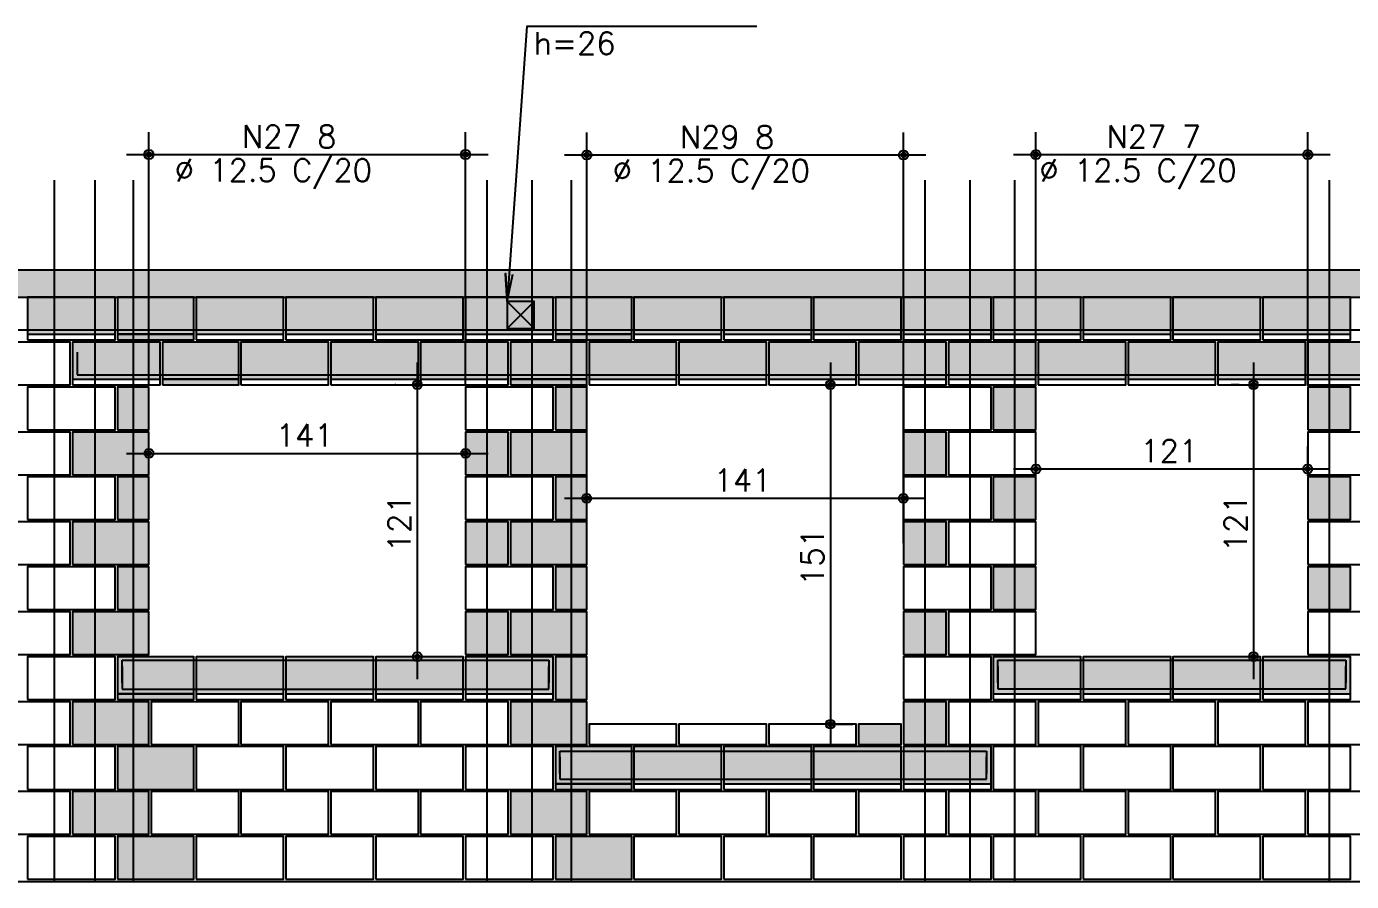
# Model space of a CAD drawing. Extents: x -1 to 122, y -1 to 61.
# Drawn here: x 25.19 to 36.99, y 48.35 to 55.95 of the extents above; entities that cross this region are included whole.
import ezdxf

# ---------------------------------------------------------------- set-up
doc = ezdxf.new("R2010")
doc.units = 0
doc.header["$MEASUREMENT"] = 0
for name, color, linetype in [('PENA_01', 1, 'CONTINUOUS'), ('PENA_02', 2, 'CONTINUOUS'), ('PENA_03', 3, 'CONTINUOUS'), ('PENA_05', 5, 'CONTINUOUS'), ('PENA_09', 254, 'CONTINUOUS'), ('PENA_11', 252, 'CONTINUOUS'), ('PENA_21', 100, 'CONTINUOUS'), ('PENA_23', 50, 'CONTINUOUS'), ('PENA_28', 135, 'CONTINUOUS')]:
    doc.layers.add(name, color=color, linetype=linetype)
doc.styles.get("Standard").update_dxf_attribs({"font": 'ROMANS.SHX'})

msp = doc.modelspace()

# ---------------------------------------------------------------- linework, layer by layer
at = {"layer": 'PENA_01', "linetype": 'Continuous'}
for p, q in [((26.281365, 52.755252), (26.281365, 55.014798)), ((29.101365, 52.755252), (29.101365, 55.014798)), ((30.181365, 51.355252), (30.181365, 55.010489)), ((33.001365, 51.355252), (33.001365, 55.010489)), ((34.181365, 52.755252), (34.181365, 55.01354)), ((36.601365, 52.755252), (36.601365, 55.01354)), ((26.081365, 54.814798), (29.301365, 54.814798)), ((29.981365, 54.810489), (33.201365, 54.810489)), ((33.981365, 54.81354), (36.801365, 54.81354)), ((29.471408, 53.505252), (29.711408, 53.265252)), ((29.711408, 53.505252), (29.471408, 53.265252)), ((25.201365, 53.215252), (25.981365, 53.215252)), ((26.001365, 53.215252), (26.681365, 53.215252)), ((26.701365, 53.215252), (27.481365, 53.215252)), ((26.701365, 53.215252), (27.481365, 53.215252)), ((27.501365, 53.215252), (28.281365, 53.215252)), ((28.301365, 53.215252), (29.081365, 53.215252)), ((29.101365, 53.215252), (29.881365, 53.215252)), ((29.901365, 53.215252), (30.581365, 53.215252)), ((30.601365, 53.215252), (31.381365, 53.215252)), ((31.401365, 53.215252), (32.181365, 53.215252)), ((32.201365, 53.215252), (32.981365, 53.215252)), ((33.001365, 53.215252), (33.781365, 53.215252)), ((33.801365, 53.215252), (34.581365, 53.215252)), ((34.601365, 53.215252), (35.381365, 53.215252)), ((35.401365, 53.215252), (36.181365, 53.215252)), ((36.201365, 53.215252), (36.981365, 53.215252)), ((28.671915, 52.965252), (28.671915, 50.145252)), ((32.350876, 52.965252), (32.350876, 49.545252)), ((36.118608, 52.965252), (36.118608, 50.145252)), ((25.601365, 52.815252), (26.381365, 52.815252)), ((26.401365, 52.815252), (27.081365, 52.815252)), ((27.101365, 52.815252), (27.881365, 52.815252)), ((27.901365, 52.815252), (28.681365, 52.815252)), ((28.481365, 52.765252), (28.471915, 52.765252)), ((28.701365, 52.815252), (29.481365, 52.815252)), ((29.501365, 52.815252), (30.181365, 52.815252)), ((30.201365, 52.815252), (30.981365, 52.815252)), ((31.001365, 52.815252), (31.781365, 52.815252)), ((31.801365, 52.815252), (32.581365, 52.815252)), ((32.391365, 52.765252), (32.550876, 52.765252)), ((32.601365, 52.815252), (33.381365, 52.815252)), ((33.401365, 52.815252), (34.181365, 52.815252)), ((34.201365, 52.815252), (34.981365, 52.815252)), ((35.001365, 52.815252), (35.781365, 52.815252)), ((35.801365, 52.815252), (36.581365, 52.815252)), ((35.991365, 52.765252), (35.918608, 52.765252)), ((36.601365, 52.815252), (37.381365, 52.815252)), ((34.181365, 51.955252), (34.181365, 52.216514)), ((36.601365, 51.955252), (36.601365, 52.216514)), ((26.081365, 52.155252), (29.301365, 52.155252)), ((33.981365, 52.016514), (36.801365, 52.016514)), ((29.981365, 51.755252), (33.201365, 51.755252)), ((28.491365, 50.345252), (28.471915, 50.345252)), ((35.981365, 50.345252), (35.918608, 50.345252)), ((26.001365, 50.015252), (26.681365, 50.015252)), ((26.701365, 50.015252), (27.481365, 50.015252)), ((27.501365, 50.015252), (28.281365, 50.015252)), ((28.301365, 50.015252), (29.081365, 50.015252)), ((29.101365, 50.015252), (29.881365, 50.015252)), ((33.801365, 50.015252), (34.581365, 50.015252)), ((34.601365, 50.015252), (35.381365, 50.015252)), ((35.401365, 50.015252), (36.181365, 50.015252)), ((36.201365, 50.015252), (36.981365, 50.015252)), ((32.391365, 49.745252), (32.550876, 49.745252)), ((29.901365, 49.215252), (30.581365, 49.215252)), ((30.601365, 49.215252), (31.381365, 49.215252)), ((31.401365, 49.215252), (32.181365, 49.215252)), ((32.201365, 49.215252), (32.981365, 49.215252)), ((33.001365, 49.215252), (33.781365, 49.215252))]:
    msp.add_line(p, q, dxfattribs=at)
msp.add_lwpolyline([(29.471408, 53.505252), (29.471408, 53.265252), (29.711408, 53.265252), (29.711408, 53.505252), (29.471408, 53.505252)], dxfattribs=at)
at = {"layer": 'PENA_02', "linetype": 'Continuous'}
msp.add_line((9.501365, 48.345252), (65.681365, 48.345252), dxfattribs=at)
for points in [[(49.981365, 53.545252), (49.981365, 53.785252), (9.501365, 53.785252), (9.501365, 53.545252), (10.081365, 53.545252), (10.081365, 52.765252), (17.601365, 52.765252), (17.601365, 53.545252), (49.981365, 53.545252)], [(25.201365, 53.165252), (25.981365, 53.165252), (25.981365, 53.545252), (25.201365, 53.545252), (25.201365, 53.165252)], [(26.001365, 53.165252), (26.681365, 53.165252), (26.681365, 53.545252), (26.001365, 53.545252), (26.001365, 53.165252)], [(26.701365, 53.165252), (27.481365, 53.165252), (27.481365, 53.545252), (26.701365, 53.545252), (26.701365, 53.165252)], [(26.701365, 53.165252), (27.481365, 53.165252), (27.481365, 53.545252), (26.701365, 53.545252), (26.701365, 53.165252)], [(27.501365, 53.165252), (28.281365, 53.165252), (28.281365, 53.545252), (27.501365, 53.545252), (27.501365, 53.165252)], [(28.301365, 53.165252), (29.081365, 53.165252), (29.081365, 53.545252), (28.301365, 53.545252), (28.301365, 53.165252)], [(29.101365, 53.165252), (29.881365, 53.165252), (29.881365, 53.545252), (29.101365, 53.545252), (29.101365, 53.165252)], [(29.901365, 53.165252), (30.581365, 53.165252), (30.581365, 53.545252), (29.901365, 53.545252), (29.901365, 53.165252)], [(30.601365, 53.165252), (31.381365, 53.165252), (31.381365, 53.545252), (30.601365, 53.545252), (30.601365, 53.165252)], [(31.401365, 53.165252), (32.181365, 53.165252), (32.181365, 53.545252), (31.401365, 53.545252), (31.401365, 53.165252)], [(32.201365, 53.165252), (32.981365, 53.165252), (32.981365, 53.545252), (32.201365, 53.545252), (32.201365, 53.165252)], [(33.001365, 53.165252), (33.781365, 53.165252), (33.781365, 53.545252), (33.001365, 53.545252), (33.001365, 53.165252)], [(33.801365, 53.165252), (34.581365, 53.165252), (34.581365, 53.545252), (33.801365, 53.545252), (33.801365, 53.165252)], [(34.601365, 53.165252), (35.381365, 53.165252), (35.381365, 53.545252), (34.601365, 53.545252), (34.601365, 53.165252)], [(35.401365, 53.165252), (36.181365, 53.165252), (36.181365, 53.545252), (35.401365, 53.545252), (35.401365, 53.165252)], [(36.201365, 53.165252), (36.981365, 53.165252), (36.981365, 53.545252), (36.201365, 53.545252), (36.201365, 53.165252)], [(24.801365, 52.765252), (25.581365, 52.765252), (25.581365, 53.145252), (24.801365, 53.145252), (24.801365, 52.765252)], [(25.601365, 52.765252), (26.381365, 52.765252), (26.381365, 53.145252), (25.601365, 53.145252), (25.601365, 52.765252)], [(26.401365, 52.765252), (27.081365, 52.765252), (27.081365, 53.145252), (26.401365, 53.145252), (26.401365, 52.765252)], [(27.101365, 52.765252), (27.881365, 52.765252), (27.881365, 53.145252), (27.101365, 53.145252), (27.101365, 52.765252)], [(27.901365, 52.765252), (28.681365, 52.765252), (28.681365, 53.145252), (27.901365, 53.145252), (27.901365, 52.765252)], [(28.701365, 52.765252), (29.481365, 52.765252), (29.481365, 53.145252), (28.701365, 53.145252), (28.701365, 52.765252)], [(29.501365, 52.765252), (30.181365, 52.765252), (30.181365, 53.145252), (29.501365, 53.145252), (29.501365, 52.765252)], [(30.201365, 52.765252), (30.981365, 52.765252), (30.981365, 53.145252), (30.201365, 53.145252), (30.201365, 52.765252)], [(31.001365, 52.765252), (31.781365, 52.765252), (31.781365, 53.145252), (31.001365, 53.145252), (31.001365, 52.765252)], [(31.801365, 52.765252), (32.581365, 52.765252), (32.581365, 53.145252), (31.801365, 53.145252), (31.801365, 52.765252)], [(32.601365, 52.765252), (33.381365, 52.765252), (33.381365, 53.145252), (32.601365, 53.145252), (32.601365, 52.765252)], [(33.401365, 52.765252), (34.181365, 52.765252), (34.181365, 53.145252), (33.401365, 53.145252), (33.401365, 52.765252)], [(34.201365, 52.765252), (34.981365, 52.765252), (34.981365, 53.145252), (34.201365, 53.145252), (34.201365, 52.765252)], [(35.001365, 52.765252), (35.781365, 52.765252), (35.781365, 53.145252), (35.001365, 53.145252), (35.001365, 52.765252)], [(35.801365, 52.765252), (36.581365, 52.765252), (36.581365, 53.145252), (35.801365, 53.145252), (35.801365, 52.765252)], [(36.601365, 52.765252), (37.381365, 52.765252), (37.381365, 53.145252), (36.601365, 53.145252), (36.601365, 52.765252)], [(25.201365, 52.365252), (25.981365, 52.365252), (25.981365, 52.745252), (25.201365, 52.745252), (25.201365, 52.365252)], [(26.001365, 52.365252), (26.281365, 52.365252), (26.281365, 52.745252), (26.001365, 52.745252), (26.001365, 52.365252)], [(29.101365, 52.365252), (29.881365, 52.365252), (29.881365, 52.745252), (29.101365, 52.745252), (29.101365, 52.365252)], [(29.901365, 52.365252), (30.181365, 52.365252), (30.181365, 52.745252), (29.901365, 52.745252), (29.901365, 52.365252)], [(33.001365, 52.365252), (33.781365, 52.365252), (33.781365, 52.745252), (33.001365, 52.745252), (33.001365, 52.365252)], [(33.801365, 52.365252), (34.181365, 52.365252), (34.181365, 52.745252), (33.801365, 52.745252), (33.801365, 52.365252)], [(36.601365, 52.365252), (36.981365, 52.365252), (36.981365, 52.745252), (36.601365, 52.745252), (36.601365, 52.365252)], [(24.801365, 51.965252), (25.581365, 51.965252), (25.581365, 52.345252), (24.801365, 52.345252), (24.801365, 51.965252)], [(25.601365, 51.965252), (26.281365, 51.965252), (26.281365, 52.345252), (25.601365, 52.345252), (25.601365, 51.965252)], [(29.101365, 51.965252), (29.481365, 51.965252), (29.481365, 52.345252), (29.101365, 52.345252), (29.101365, 51.965252)], [(29.501365, 51.965252), (30.181365, 51.965252), (30.181365, 52.345252), (29.501365, 52.345252), (29.501365, 51.965252)], [(33.001365, 51.965252), (33.381365, 51.965252), (33.381365, 52.345252), (33.001365, 52.345252), (33.001365, 51.965252)], [(33.401365, 51.965252), (34.181365, 51.965252), (34.181365, 52.345252), (33.401365, 52.345252), (33.401365, 51.965252)], [(36.601365, 51.965252), (37.381365, 51.965252), (37.381365, 52.345252), (36.601365, 52.345252), (36.601365, 51.965252)], [(25.201365, 51.565252), (25.981365, 51.565252), (25.981365, 51.945252), (25.201365, 51.945252), (25.201365, 51.565252)], [(26.001365, 51.565252), (26.281365, 51.565252), (26.281365, 51.945252), (26.001365, 51.945252), (26.001365, 51.565252)], [(29.101365, 51.565252), (29.881365, 51.565252), (29.881365, 51.945252), (29.101365, 51.945252), (29.101365, 51.565252)], [(29.901365, 51.565252), (30.181365, 51.565252), (30.181365, 51.945252), (29.901365, 51.945252), (29.901365, 51.565252)], [(33.001365, 51.565252), (33.781365, 51.565252), (33.781365, 51.945252), (33.001365, 51.945252), (33.001365, 51.565252)], [(33.801365, 51.565252), (34.181365, 51.565252), (34.181365, 51.945252), (33.801365, 51.945252), (33.801365, 51.565252)], [(36.601365, 51.565252), (36.981365, 51.565252), (36.981365, 51.945252), (36.601365, 51.945252), (36.601365, 51.565252)], [(24.801365, 51.165252), (25.581365, 51.165252), (25.581365, 51.545252), (24.801365, 51.545252), (24.801365, 51.165252)], [(25.601365, 51.165252), (26.281365, 51.165252), (26.281365, 51.545252), (25.601365, 51.545252), (25.601365, 51.165252)], [(29.101365, 51.165252), (29.481365, 51.165252), (29.481365, 51.545252), (29.101365, 51.545252), (29.101365, 51.165252)], [(29.501365, 51.165252), (30.181365, 51.165252), (30.181365, 51.545252), (29.501365, 51.545252), (29.501365, 51.165252)], [(33.001365, 51.165252), (33.381365, 51.165252), (33.381365, 51.545252), (33.001365, 51.545252), (33.001365, 51.165252)], [(33.401365, 51.165252), (34.181365, 51.165252), (34.181365, 51.545252), (33.401365, 51.545252), (33.401365, 51.165252)], [(36.601365, 51.165252), (37.381365, 51.165252), (37.381365, 51.545252), (36.601365, 51.545252), (36.601365, 51.165252)], [(25.201365, 50.765252), (25.981365, 50.765252), (25.981365, 51.145252), (25.201365, 51.145252), (25.201365, 50.765252)], [(26.001365, 50.765252), (26.281365, 50.765252), (26.281365, 51.145252), (26.001365, 51.145252), (26.001365, 50.765252)], [(29.101365, 50.765252), (29.881365, 50.765252), (29.881365, 51.145252), (29.101365, 51.145252), (29.101365, 50.765252)], [(29.901365, 50.765252), (30.181365, 50.765252), (30.181365, 51.145252), (29.901365, 51.145252), (29.901365, 50.765252)], [(33.001365, 50.765252), (33.781365, 50.765252), (33.781365, 51.145252), (33.001365, 51.145252), (33.001365, 50.765252)], [(33.801365, 50.765252), (34.181365, 50.765252), (34.181365, 51.145252), (33.801365, 51.145252), (33.801365, 50.765252)], [(36.601365, 50.765252), (36.981365, 50.765252), (36.981365, 51.145252), (36.601365, 51.145252), (36.601365, 50.765252)], [(24.801365, 50.365252), (25.581365, 50.365252), (25.581365, 50.745252), (24.801365, 50.745252), (24.801365, 50.365252)], [(25.601365, 50.365252), (26.281365, 50.365252), (26.281365, 50.745252), (25.601365, 50.745252), (25.601365, 50.365252)], [(29.101365, 50.365252), (29.481365, 50.365252), (29.481365, 50.745252), (29.101365, 50.745252), (29.101365, 50.365252)], [(29.501365, 50.365252), (30.181365, 50.365252), (30.181365, 50.745252), (29.501365, 50.745252), (29.501365, 50.365252)], [(33.001365, 50.365252), (33.381365, 50.365252), (33.381365, 50.745252), (33.001365, 50.745252), (33.001365, 50.365252)], [(33.401365, 50.365252), (34.181365, 50.365252), (34.181365, 50.745252), (33.401365, 50.745252), (33.401365, 50.365252)], [(36.601365, 50.365252), (37.381365, 50.365252), (37.381365, 50.745252), (36.601365, 50.745252), (36.601365, 50.365252)], [(25.201365, 49.965252), (25.981365, 49.965252), (25.981365, 50.345252), (25.201365, 50.345252), (25.201365, 49.965252)], [(26.001365, 49.965252), (26.681365, 49.965252), (26.681365, 50.345252), (26.001365, 50.345252), (26.001365, 49.965252)], [(26.701365, 49.965252), (27.481365, 49.965252), (27.481365, 50.345252), (26.701365, 50.345252), (26.701365, 49.965252)], [(27.501365, 49.965252), (28.281365, 49.965252), (28.281365, 50.345252), (27.501365, 50.345252), (27.501365, 49.965252)], [(28.301365, 49.965252), (29.081365, 49.965252), (29.081365, 50.345252), (28.301365, 50.345252), (28.301365, 49.965252)], [(29.101365, 49.965252), (29.881365, 49.965252), (29.881365, 50.345252), (29.101365, 50.345252), (29.101365, 49.965252)], [(29.901365, 49.965252), (30.181365, 49.965252), (30.181365, 50.345252), (29.901365, 50.345252), (29.901365, 49.965252)], [(33.001365, 49.965252), (33.781365, 49.965252), (33.781365, 50.345252), (33.001365, 50.345252), (33.001365, 49.965252)], [(33.801365, 49.965252), (34.581365, 49.965252), (34.581365, 50.345252), (33.801365, 50.345252), (33.801365, 49.965252)], [(34.601365, 49.965252), (35.381365, 49.965252), (35.381365, 50.345252), (34.601365, 50.345252), (34.601365, 49.965252)], [(35.401365, 49.965252), (36.181365, 49.965252), (36.181365, 50.345252), (35.401365, 50.345252), (35.401365, 49.965252)], [(36.201365, 49.965252), (36.981365, 49.965252), (36.981365, 50.345252), (36.201365, 50.345252), (36.201365, 49.965252)], [(24.801365, 49.565252), (25.581365, 49.565252), (25.581365, 49.945252), (24.801365, 49.945252), (24.801365, 49.565252)], [(25.601365, 49.565252), (26.281365, 49.565252), (26.281365, 49.945252), (25.601365, 49.945252), (25.601365, 49.565252)], [(26.301365, 49.565252), (27.081365, 49.565252), (27.081365, 49.945252), (26.301365, 49.945252), (26.301365, 49.565252)], [(27.101365, 49.565252), (27.881365, 49.565252), (27.881365, 49.945252), (27.101365, 49.945252), (27.101365, 49.565252)], [(27.901365, 49.565252), (28.681365, 49.565252), (28.681365, 49.945252), (27.901365, 49.945252), (27.901365, 49.565252)], [(28.701365, 49.565252), (29.481365, 49.565252), (29.481365, 49.945252), (28.701365, 49.945252), (28.701365, 49.565252)], [(29.501365, 49.565252), (30.181365, 49.565252), (30.181365, 49.945252), (29.501365, 49.945252), (29.501365, 49.565252)], [(33.001365, 49.565252), (33.381365, 49.565252), (33.381365, 49.945252), (33.001365, 49.945252), (33.001365, 49.565252)], [(33.401365, 49.565252), (34.181365, 49.565252), (34.181365, 49.945252), (33.401365, 49.945252), (33.401365, 49.565252)], [(34.201365, 49.565252), (34.981365, 49.565252), (34.981365, 49.945252), (34.201365, 49.945252), (34.201365, 49.565252)], [(35.001365, 49.565252), (35.781365, 49.565252), (35.781365, 49.945252), (35.001365, 49.945252), (35.001365, 49.565252)], [(35.801365, 49.565252), (36.581365, 49.565252), (36.581365, 49.945252), (35.801365, 49.945252), (35.801365, 49.565252)], [(36.601365, 49.565252), (37.381365, 49.565252), (37.381365, 49.945252), (36.601365, 49.945252), (36.601365, 49.565252)], [(30.201365, 49.565252), (30.981365, 49.565252), (30.981365, 49.745252), (30.201365, 49.745252), (30.201365, 49.565252)], [(31.001365, 49.565252), (31.781365, 49.565252), (31.781365, 49.745252), (31.001365, 49.745252), (31.001365, 49.565252)], [(31.801365, 49.565252), (32.581365, 49.565252), (32.581365, 49.745252), (31.801365, 49.745252), (31.801365, 49.565252)], [(32.601365, 49.565252), (32.981365, 49.565252), (32.981365, 49.745252), (32.601365, 49.745252), (32.601365, 49.565252)], [(25.201365, 49.165252), (25.981365, 49.165252), (25.981365, 49.545252), (25.201365, 49.545252), (25.201365, 49.165252)], [(26.001365, 49.165252), (26.681365, 49.165252), (26.681365, 49.545252), (26.001365, 49.545252), (26.001365, 49.165252)], [(26.701365, 49.165252), (27.481365, 49.165252), (27.481365, 49.545252), (26.701365, 49.545252), (26.701365, 49.165252)], [(27.501365, 49.165252), (28.281365, 49.165252), (28.281365, 49.545252), (27.501365, 49.545252), (27.501365, 49.165252)], [(28.301365, 49.165252), (29.081365, 49.165252), (29.081365, 49.545252), (28.301365, 49.545252), (28.301365, 49.165252)], [(29.101365, 49.165252), (29.881365, 49.165252), (29.881365, 49.545252), (29.101365, 49.545252), (29.101365, 49.165252)], [(29.901365, 49.165252), (30.581365, 49.165252), (30.581365, 49.545252), (29.901365, 49.545252), (29.901365, 49.165252)], [(30.601365, 49.165252), (31.381365, 49.165252), (31.381365, 49.545252), (30.601365, 49.545252), (30.601365, 49.165252)], [(31.401365, 49.165252), (32.181365, 49.165252), (32.181365, 49.545252), (31.401365, 49.545252), (31.401365, 49.165252)], [(32.201365, 49.165252), (32.981365, 49.165252), (32.981365, 49.545252), (32.201365, 49.545252), (32.201365, 49.165252)], [(33.001365, 49.165252), (33.781365, 49.165252), (33.781365, 49.545252), (33.001365, 49.545252), (33.001365, 49.165252)], [(33.801365, 49.165252), (34.581365, 49.165252), (34.581365, 49.545252), (33.801365, 49.545252), (33.801365, 49.165252)], [(34.601365, 49.165252), (35.381365, 49.165252), (35.381365, 49.545252), (34.601365, 49.545252), (34.601365, 49.165252)], [(35.401365, 49.165252), (36.181365, 49.165252), (36.181365, 49.545252), (35.401365, 49.545252), (35.401365, 49.165252)], [(36.201365, 49.165252), (36.981365, 49.165252), (36.981365, 49.545252), (36.201365, 49.545252), (36.201365, 49.165252)], [(24.801365, 48.765252), (25.581365, 48.765252), (25.581365, 49.145252), (24.801365, 49.145252), (24.801365, 48.765252)], [(25.601365, 48.765252), (26.281365, 48.765252), (26.281365, 49.145252), (25.601365, 49.145252), (25.601365, 48.765252)], [(26.301365, 48.765252), (27.081365, 48.765252), (27.081365, 49.145252), (26.301365, 49.145252), (26.301365, 48.765252)], [(27.101365, 48.765252), (27.881365, 48.765252), (27.881365, 49.145252), (27.101365, 49.145252), (27.101365, 48.765252)], [(27.901365, 48.765252), (28.681365, 48.765252), (28.681365, 49.145252), (27.901365, 49.145252), (27.901365, 48.765252)], [(28.701365, 48.765252), (29.481365, 48.765252), (29.481365, 49.145252), (28.701365, 49.145252), (28.701365, 48.765252)], [(29.501365, 48.765252), (30.181365, 48.765252), (30.181365, 49.145252), (29.501365, 49.145252), (29.501365, 48.765252)], [(30.201365, 48.765252), (30.981365, 48.765252), (30.981365, 49.145252), (30.201365, 49.145252), (30.201365, 48.765252)], [(31.001365, 48.765252), (31.781365, 48.765252), (31.781365, 49.145252), (31.001365, 49.145252), (31.001365, 48.765252)], [(31.801365, 48.765252), (32.581365, 48.765252), (32.581365, 49.145252), (31.801365, 49.145252), (31.801365, 48.765252)], [(32.601365, 48.765252), (33.381365, 48.765252), (33.381365, 49.145252), (32.601365, 49.145252), (32.601365, 48.765252)], [(33.401365, 48.765252), (34.181365, 48.765252), (34.181365, 49.145252), (33.401365, 49.145252), (33.401365, 48.765252)], [(34.201365, 48.765252), (34.981365, 48.765252), (34.981365, 49.145252), (34.201365, 49.145252), (34.201365, 48.765252)], [(35.001365, 48.765252), (35.781365, 48.765252), (35.781365, 49.145252), (35.001365, 49.145252), (35.001365, 48.765252)], [(35.801365, 48.765252), (36.581365, 48.765252), (36.581365, 49.145252), (35.801365, 49.145252), (35.801365, 48.765252)], [(36.601365, 48.765252), (37.381365, 48.765252), (37.381365, 49.145252), (36.601365, 49.145252), (36.601365, 48.765252)], [(25.201365, 48.365252), (25.981365, 48.365252), (25.981365, 48.745252), (25.201365, 48.745252), (25.201365, 48.365252)], [(26.001365, 48.365252), (26.681365, 48.365252), (26.681365, 48.745252), (26.001365, 48.745252), (26.001365, 48.365252)], [(26.701365, 48.365252), (27.481365, 48.365252), (27.481365, 48.745252), (26.701365, 48.745252), (26.701365, 48.365252)], [(27.501365, 48.365252), (28.281365, 48.365252), (28.281365, 48.745252), (27.501365, 48.745252), (27.501365, 48.365252)], [(28.301365, 48.365252), (29.081365, 48.365252), (29.081365, 48.745252), (28.301365, 48.745252), (28.301365, 48.365252)], [(29.101365, 48.365252), (29.881365, 48.365252), (29.881365, 48.745252), (29.101365, 48.745252), (29.101365, 48.365252)], [(29.901365, 48.365252), (30.581365, 48.365252), (30.581365, 48.745252), (29.901365, 48.745252), (29.901365, 48.365252)], [(30.601365, 48.365252), (31.381365, 48.365252), (31.381365, 48.745252), (30.601365, 48.745252), (30.601365, 48.365252)], [(31.401365, 48.365252), (32.181365, 48.365252), (32.181365, 48.745252), (31.401365, 48.745252), (31.401365, 48.365252)], [(32.201365, 48.365252), (32.981365, 48.365252), (32.981365, 48.745252), (32.201365, 48.745252), (32.201365, 48.365252)], [(33.001365, 48.365252), (33.781365, 48.365252), (33.781365, 48.745252), (33.001365, 48.745252), (33.001365, 48.365252)], [(33.801365, 48.365252), (34.581365, 48.365252), (34.581365, 48.745252), (33.801365, 48.745252), (33.801365, 48.365252)], [(34.601365, 48.365252), (35.381365, 48.365252), (35.381365, 48.745252), (34.601365, 48.745252), (34.601365, 48.365252)], [(35.401365, 48.365252), (36.181365, 48.365252), (36.181365, 48.745252), (35.401365, 48.745252), (35.401365, 48.365252)], [(36.201365, 48.365252), (36.981365, 48.365252), (36.981365, 48.745252), (36.201365, 48.745252), (36.201365, 48.365252)]]:
    msp.add_lwpolyline(points, dxfattribs=at)
for centre, radius in [((26.281365, 54.814798), 0.041625), ((26.281365, 54.814798), 0.02075), ((29.101365, 54.814798), 0.041625), ((29.101365, 54.814798), 0.02075), ((30.181365, 54.810489), 0.041625), ((30.181365, 54.810489), 0.02075), ((33.001365, 54.810489), 0.041625), ((33.001365, 54.810489), 0.02075), ((34.181365, 54.81354), 0.041625), ((34.181365, 54.81354), 0.02075), ((36.601365, 54.81354), 0.041625), ((36.601365, 54.81354), 0.02075), ((28.671915, 52.765252), 0.04), ((28.671915, 52.765252), 0.02), ((32.350876, 52.765252), 0.04), ((32.350876, 52.765252), 0.02), ((36.118608, 52.765252), 0.04), ((36.118608, 52.765252), 0.02), ((26.281365, 52.155252), 0.04), ((26.281365, 52.155252), 0.02), ((29.101365, 52.155252), 0.04), ((29.101365, 52.155252), 0.02), ((34.181365, 52.016514), 0.04), ((36.601365, 52.016514), 0.04), ((34.181365, 52.016514), 0.02), ((36.601365, 52.016514), 0.02), ((30.181365, 51.755252), 0.04), ((30.181365, 51.755252), 0.02), ((33.001365, 51.755252), 0.04), ((33.001365, 51.755252), 0.02), ((28.671915, 50.345252), 0.04), ((28.671915, 50.345252), 0.02), ((36.118608, 50.345252), 0.04), ((36.118608, 50.345252), 0.02), ((32.350876, 49.745252), 0.04), ((32.350876, 49.745252), 0.02)]:
    msp.add_circle(centre, radius, dxfattribs=at)
at = {"layer": 'PENA_03', "linetype": 'Continuous'}
for p, q in [((28.681365, 52.765252), (28.681365, 52.765252)), ((32.191365, 52.765252), (32.191365, 52.765252)), ((36.191365, 52.765252), (36.191365, 52.765252)), ((26.281365, 52.555252), (26.281365, 52.555252)), ((29.101365, 52.555252), (29.101365, 52.555252)), ((34.181365, 52.555252), (34.181365, 52.555252)), ((36.601365, 52.555252), (36.601365, 52.555252)), ((26.281365, 52.155252), (26.281365, 52.155252)), ((29.101365, 52.155252), (29.101365, 52.155252)), ((30.181365, 51.755252), (30.181365, 51.755252)), ((33.001365, 51.755252), (33.001365, 51.755252)), ((34.181365, 51.755252), (34.181365, 51.755252)), ((36.601365, 51.755252), (36.601365, 51.755252)), ((30.181365, 51.155252), (30.181365, 51.155252)), ((33.001365, 51.155252), (33.001365, 51.155252)), ((28.691365, 50.345252), (28.691365, 50.345252)), ((36.181365, 50.345252), (36.181365, 50.345252)), ((32.191365, 49.745252), (32.191365, 49.745252))]:
    msp.add_line(p, q, dxfattribs=at)
msp.add_lwpolyline([(31.695338, 55.953769), (29.646247, 55.953769), (29.471408, 53.505252), (29.456513, 53.754808), (29.471408, 53.505252), (29.521611, 53.75016)], dxfattribs=at)
at = {"layer": 'PENA_05', "linetype": 'Continuous'}
for p, q in [((17.181365, 53.255169), (34.175509, 53.255258)), ((33.38551, 53.255252), (49.881365, 53.255252)), ((25.641365, 53.055252), (25.641365, 52.855252)), ((25.641365, 52.855252), (37.341365, 52.855252)), ((26.043837, 50.113671), (26.043837, 50.313671)), ((26.043837, 50.313671), (29.843837, 50.313671)), ((29.843837, 50.313671), (29.843837, 50.113671)), ((33.841365, 50.114151), (33.841365, 50.314151)), ((33.841365, 50.314151), (36.941365, 50.314151)), ((36.941365, 50.314151), (36.941365, 50.114151)), ((26.043837, 50.257344), (26.043837, 50.057344)), ((29.843837, 50.057344), (29.843837, 50.257344)), ((33.841365, 50.260057), (33.841365, 50.060057)), ((36.941365, 50.060057), (36.941365, 50.260057)), ((26.043837, 50.057344), (29.843837, 50.057344)), ((33.841365, 50.060057), (36.941365, 50.060057)), ((29.941365, 49.305252), (29.941365, 49.505252)), ((29.941365, 49.505252), (33.741365, 49.505252)), ((29.941365, 49.455252), (29.941365, 49.255252)), ((33.741365, 49.505252), (33.741365, 49.305252)), ((33.741365, 49.255252), (33.741365, 49.455252)), ((29.941365, 49.255252), (33.741365, 49.255252))]:
    msp.add_line(p, q, dxfattribs=at)
for points in [[(25.437738, 54.585252), (25.437738, 48.345252)], [(25.799512, 54.585252), (25.799512, 48.345252)], [(26.141365, 54.585252), (26.141365, 48.345252)], [(29.291365, 54.585252), (29.291365, 48.345252)], [(29.691365, 54.585252), (29.691365, 48.345252)], [(30.041365, 54.585252), (30.041365, 48.345252)], [(33.191365, 54.585252), (33.191365, 48.345252)], [(33.591365, 54.585252), (33.591365, 48.345252)], [(33.991365, 54.585252), (33.991365, 48.345252)], [(36.791365, 54.585252), (36.791365, 48.345252)]]:
    msp.add_lwpolyline(points, dxfattribs=at)
at = {"layer": 'PENA_09', "linetype": 'Continuous'}
for points in [[(25.201365, 53.215252), (25.981365, 53.215252), (25.981365, 53.545252), (25.201365, 53.545252), (25.201365, 53.215252)], [(26.001365, 53.215252), (26.681365, 53.215252), (26.681365, 53.545252), (26.001365, 53.545252), (26.001365, 53.215252)], [(26.701365, 53.215252), (27.481365, 53.215252), (27.481365, 53.545252), (26.701365, 53.545252), (26.701365, 53.215252)], [(26.701365, 53.215252), (27.481365, 53.215252), (27.481365, 53.545252), (26.701365, 53.545252), (26.701365, 53.215252)], [(27.501365, 53.215252), (28.281365, 53.215252), (28.281365, 53.545252), (27.501365, 53.545252), (27.501365, 53.215252)], [(28.301365, 53.215252), (29.081365, 53.215252), (29.081365, 53.545252), (28.301365, 53.545252), (28.301365, 53.215252)], [(29.101365, 53.215252), (29.881365, 53.215252), (29.881365, 53.545252), (29.101365, 53.545252), (29.101365, 53.215252)], [(29.901365, 53.215252), (30.581365, 53.215252), (30.581365, 53.545252), (29.901365, 53.545252), (29.901365, 53.215252)], [(30.601365, 53.215252), (31.381365, 53.215252), (31.381365, 53.545252), (30.601365, 53.545252), (30.601365, 53.215252)], [(31.401365, 53.215252), (32.181365, 53.215252), (32.181365, 53.545252), (31.401365, 53.545252), (31.401365, 53.215252)], [(32.201365, 53.215252), (32.981365, 53.215252), (32.981365, 53.545252), (32.201365, 53.545252), (32.201365, 53.215252)], [(33.001365, 53.215252), (33.781365, 53.215252), (33.781365, 53.545252), (33.001365, 53.545252), (33.001365, 53.215252)], [(33.801365, 53.215252), (34.581365, 53.215252), (34.581365, 53.545252), (33.801365, 53.545252), (33.801365, 53.215252)], [(34.601365, 53.215252), (35.381365, 53.215252), (35.381365, 53.545252), (34.601365, 53.545252), (34.601365, 53.215252)], [(35.401365, 53.215252), (36.181365, 53.215252), (36.181365, 53.545252), (35.401365, 53.545252), (35.401365, 53.215252)], [(36.201365, 53.215252), (36.981365, 53.215252), (36.981365, 53.545252), (36.201365, 53.545252), (36.201365, 53.215252)], [(25.601365, 52.815252), (26.381365, 52.815252), (26.381365, 53.145252), (25.601365, 53.145252), (25.601365, 52.815252)], [(26.401365, 52.815252), (27.081365, 52.815252), (27.081365, 53.145252), (26.401365, 53.145252), (26.401365, 52.815252)], [(27.101365, 52.815252), (27.881365, 52.815252), (27.881365, 53.145252), (27.101365, 53.145252), (27.101365, 52.815252)], [(27.901365, 52.815252), (28.681365, 52.815252), (28.681365, 53.145252), (27.901365, 53.145252), (27.901365, 52.815252)], [(28.701365, 52.815252), (29.481365, 52.815252), (29.481365, 53.145252), (28.701365, 53.145252), (28.701365, 52.815252)], [(29.501365, 52.815252), (30.181365, 52.815252), (30.181365, 53.145252), (29.501365, 53.145252), (29.501365, 52.815252)], [(30.201365, 52.815252), (30.981365, 52.815252), (30.981365, 53.145252), (30.201365, 53.145252), (30.201365, 52.815252)], [(31.001365, 52.815252), (31.781365, 52.815252), (31.781365, 53.145252), (31.001365, 53.145252), (31.001365, 52.815252)], [(31.801365, 52.815252), (32.581365, 52.815252), (32.581365, 53.145252), (31.801365, 53.145252), (31.801365, 52.815252)], [(32.601365, 52.815252), (33.381365, 52.815252), (33.381365, 53.145252), (32.601365, 53.145252), (32.601365, 52.815252)], [(33.401365, 52.815252), (34.181365, 52.815252), (34.181365, 53.145252), (33.401365, 53.145252), (33.401365, 52.815252)], [(34.201365, 52.815252), (34.981365, 52.815252), (34.981365, 53.145252), (34.201365, 53.145252), (34.201365, 52.815252)], [(35.001365, 52.815252), (35.781365, 52.815252), (35.781365, 53.145252), (35.001365, 53.145252), (35.001365, 52.815252)], [(35.801365, 52.815252), (36.581365, 52.815252), (36.581365, 53.145252), (35.801365, 53.145252), (35.801365, 52.815252)], [(36.601365, 52.815252), (37.381365, 52.815252), (37.381365, 53.145252), (36.601365, 53.145252), (36.601365, 52.815252)], [(26.001365, 50.015252), (26.681365, 50.015252), (26.681365, 50.345252), (26.001365, 50.345252), (26.001365, 50.015252)], [(26.701365, 50.015252), (27.481365, 50.015252), (27.481365, 50.345252), (26.701365, 50.345252), (26.701365, 50.015252)], [(27.501365, 50.015252), (28.281365, 50.015252), (28.281365, 50.345252), (27.501365, 50.345252), (27.501365, 50.015252)], [(28.301365, 50.015252), (29.081365, 50.015252), (29.081365, 50.345252), (28.301365, 50.345252), (28.301365, 50.015252)], [(29.101365, 50.015252), (29.881365, 50.015252), (29.881365, 50.345252), (29.101365, 50.345252), (29.101365, 50.015252)], [(33.801365, 50.015252), (34.581365, 50.015252), (34.581365, 50.345252), (33.801365, 50.345252), (33.801365, 50.015252)], [(34.601365, 50.015252), (35.381365, 50.015252), (35.381365, 50.345252), (34.601365, 50.345252), (34.601365, 50.015252)], [(35.401365, 50.015252), (36.181365, 50.015252), (36.181365, 50.345252), (35.401365, 50.345252), (35.401365, 50.015252)], [(36.201365, 50.015252), (36.981365, 50.015252), (36.981365, 50.345252), (36.201365, 50.345252), (36.201365, 50.015252)], [(29.901365, 49.215252), (30.581365, 49.215252), (30.581365, 49.545252), (29.901365, 49.545252), (29.901365, 49.215252)], [(30.601365, 49.215252), (31.381365, 49.215252), (31.381365, 49.545252), (30.601365, 49.545252), (30.601365, 49.215252)], [(31.401365, 49.215252), (32.181365, 49.215252), (32.181365, 49.545252), (31.401365, 49.545252), (31.401365, 49.215252)], [(32.201365, 49.215252), (32.981365, 49.215252), (32.981365, 49.545252), (32.201365, 49.545252), (32.201365, 49.215252)], [(33.001365, 49.215252), (33.781365, 49.215252), (33.781365, 49.545252), (33.001365, 49.545252), (33.001365, 49.215252)]]:
    msp.add_lwpolyline(points, dxfattribs=at)
for points in [[(25.201365, 53.215252), (25.981365, 53.215252), (25.981365, 53.545252)], [(25.201365, 53.215252), (25.981365, 53.545252), (25.201365, 53.545252)], [(25.201365, 53.215252), (25.201365, 53.545252), (25.201365, 53.215252)], [(26.001365, 53.215252), (26.681365, 53.215252), (26.681365, 53.545252)], [(26.001365, 53.215252), (26.681365, 53.545252), (26.001365, 53.545252)], [(26.001365, 53.215252), (26.001365, 53.545252), (26.001365, 53.215252)], [(26.701365, 53.215252), (27.481365, 53.215252), (27.481365, 53.545252)], [(26.701365, 53.215252), (27.481365, 53.545252), (26.701365, 53.545252)], [(26.701365, 53.215252), (26.701365, 53.545252), (26.701365, 53.215252)], [(26.701365, 53.215252), (27.481365, 53.215252), (27.481365, 53.545252)], [(26.701365, 53.215252), (27.481365, 53.545252), (26.701365, 53.545252)], [(26.701365, 53.215252), (26.701365, 53.545252), (26.701365, 53.215252)], [(27.501365, 53.215252), (28.281365, 53.215252), (28.281365, 53.545252)], [(27.501365, 53.215252), (28.281365, 53.545252), (27.501365, 53.545252)], [(27.501365, 53.215252), (27.501365, 53.545252), (27.501365, 53.215252)], [(28.301365, 53.215252), (29.081365, 53.215252), (29.081365, 53.545252)], [(28.301365, 53.215252), (29.081365, 53.545252), (28.301365, 53.545252)], [(28.301365, 53.215252), (28.301365, 53.545252), (28.301365, 53.215252)], [(29.101365, 53.215252), (29.881365, 53.215252), (29.881365, 53.545252)], [(29.101365, 53.215252), (29.881365, 53.545252), (29.101365, 53.545252)], [(29.101365, 53.215252), (29.101365, 53.545252), (29.101365, 53.215252)], [(29.901365, 53.215252), (30.581365, 53.215252), (30.581365, 53.545252)], [(29.901365, 53.215252), (30.581365, 53.545252), (29.901365, 53.545252)], [(29.901365, 53.215252), (29.901365, 53.545252), (29.901365, 53.215252)], [(30.601365, 53.215252), (31.381365, 53.215252), (31.381365, 53.545252)], [(30.601365, 53.215252), (31.381365, 53.545252), (30.601365, 53.545252)], [(30.601365, 53.215252), (30.601365, 53.545252), (30.601365, 53.215252)], [(31.401365, 53.215252), (32.181365, 53.215252), (32.181365, 53.545252)], [(31.401365, 53.215252), (32.181365, 53.545252), (31.401365, 53.545252)], [(31.401365, 53.215252), (31.401365, 53.545252), (31.401365, 53.215252)], [(32.201365, 53.215252), (32.981365, 53.215252), (32.981365, 53.545252)], [(32.201365, 53.215252), (32.981365, 53.545252), (32.201365, 53.545252)], [(32.201365, 53.215252), (32.201365, 53.545252), (32.201365, 53.215252)], [(33.001365, 53.215252), (33.781365, 53.215252), (33.781365, 53.545252)], [(33.001365, 53.215252), (33.781365, 53.545252), (33.001365, 53.545252)], [(33.001365, 53.215252), (33.001365, 53.545252), (33.001365, 53.215252)], [(33.801365, 53.215252), (34.581365, 53.215252), (34.581365, 53.545252)], [(33.801365, 53.215252), (34.581365, 53.545252), (33.801365, 53.545252)], [(33.801365, 53.215252), (33.801365, 53.545252), (33.801365, 53.215252)], [(34.601365, 53.215252), (35.381365, 53.215252), (35.381365, 53.545252)], [(34.601365, 53.215252), (35.381365, 53.545252), (34.601365, 53.545252)], [(34.601365, 53.215252), (34.601365, 53.545252), (34.601365, 53.215252)], [(35.401365, 53.215252), (36.181365, 53.215252), (36.181365, 53.545252)], [(35.401365, 53.215252), (36.181365, 53.545252), (35.401365, 53.545252)], [(35.401365, 53.215252), (35.401365, 53.545252), (35.401365, 53.215252)], [(36.201365, 53.215252), (36.981365, 53.215252), (36.981365, 53.545252)], [(36.201365, 53.215252), (36.981365, 53.545252), (36.201365, 53.545252)], [(36.201365, 53.215252), (36.201365, 53.545252), (36.201365, 53.215252)], [(25.601365, 52.815252), (26.381365, 52.815252), (26.381365, 53.145252)], [(25.601365, 52.815252), (26.381365, 53.145252), (25.601365, 53.145252)], [(25.601365, 52.815252), (25.601365, 53.145252), (25.601365, 52.815252)], [(26.401365, 52.815252), (27.081365, 52.815252), (27.081365, 53.145252)], [(26.401365, 52.815252), (27.081365, 53.145252), (26.401365, 53.145252)], [(26.401365, 52.815252), (26.401365, 53.145252), (26.401365, 52.815252)], [(27.101365, 52.815252), (27.881365, 52.815252), (27.881365, 53.145252)], [(27.101365, 52.815252), (27.881365, 53.145252), (27.101365, 53.145252)], [(27.101365, 52.815252), (27.101365, 53.145252), (27.101365, 52.815252)], [(27.901365, 52.815252), (28.681365, 52.815252), (28.681365, 53.145252)], [(27.901365, 52.815252), (28.681365, 53.145252), (27.901365, 53.145252)], [(27.901365, 52.815252), (27.901365, 53.145252), (27.901365, 52.815252)], [(28.701365, 52.815252), (29.481365, 52.815252), (29.481365, 53.145252)], [(28.701365, 52.815252), (29.481365, 53.145252), (28.701365, 53.145252)], [(28.701365, 52.815252), (28.701365, 53.145252), (28.701365, 52.815252)], [(29.501365, 52.815252), (30.181365, 52.815252), (30.181365, 53.145252)], [(29.501365, 52.815252), (30.181365, 53.145252), (29.501365, 53.145252)], [(29.501365, 52.815252), (29.501365, 53.145252), (29.501365, 52.815252)], [(30.201365, 52.815252), (30.981365, 52.815252), (30.981365, 53.145252)], [(30.201365, 52.815252), (30.981365, 53.145252), (30.201365, 53.145252)], [(30.201365, 52.815252), (30.201365, 53.145252), (30.201365, 52.815252)], [(31.001365, 52.815252), (31.781365, 52.815252), (31.781365, 53.145252)], [(31.001365, 52.815252), (31.781365, 53.145252), (31.001365, 53.145252)], [(31.001365, 52.815252), (31.001365, 53.145252), (31.001365, 52.815252)], [(31.801365, 52.815252), (32.581365, 52.815252), (32.581365, 53.145252)], [(31.801365, 52.815252), (32.581365, 53.145252), (31.801365, 53.145252)], [(31.801365, 52.815252), (31.801365, 53.145252), (31.801365, 52.815252)], [(32.601365, 52.815252), (33.381365, 52.815252), (33.381365, 53.145252)], [(32.601365, 52.815252), (33.381365, 53.145252), (32.601365, 53.145252)], [(32.601365, 52.815252), (32.601365, 53.145252), (32.601365, 52.815252)], [(33.401365, 52.815252), (34.181365, 52.815252), (34.181365, 53.145252)], [(33.401365, 52.815252), (34.181365, 53.145252), (33.401365, 53.145252)], [(33.401365, 52.815252), (33.401365, 53.145252), (33.401365, 52.815252)], [(34.201365, 52.815252), (34.981365, 52.815252), (34.981365, 53.145252)], [(34.201365, 52.815252), (34.981365, 53.145252), (34.201365, 53.145252)], [(34.201365, 52.815252), (34.201365, 53.145252), (34.201365, 52.815252)], [(35.001365, 52.815252), (35.781365, 52.815252), (35.781365, 53.145252)], [(35.001365, 52.815252), (35.781365, 53.145252), (35.001365, 53.145252)], [(35.001365, 52.815252), (35.001365, 53.145252), (35.001365, 52.815252)], [(35.801365, 52.815252), (36.581365, 52.815252), (36.581365, 53.145252)], [(35.801365, 52.815252), (36.581365, 53.145252), (35.801365, 53.145252)], [(35.801365, 52.815252), (35.801365, 53.145252), (35.801365, 52.815252)], [(36.601365, 52.815252), (37.381365, 52.815252), (37.381365, 53.145252)], [(36.601365, 52.815252), (37.381365, 53.145252), (36.601365, 53.145252)], [(36.601365, 52.815252), (36.601365, 53.145252), (36.601365, 52.815252)], [(26.001365, 50.015252), (26.681365, 50.015252), (26.681365, 50.345252)], [(26.001365, 50.015252), (26.681365, 50.345252), (26.001365, 50.345252)], [(26.001365, 50.015252), (26.001365, 50.345252), (26.001365, 50.015252)], [(26.701365, 50.015252), (27.481365, 50.015252), (27.481365, 50.345252)], [(26.701365, 50.015252), (27.481365, 50.345252), (26.701365, 50.345252)], [(26.701365, 50.015252), (26.701365, 50.345252), (26.701365, 50.015252)], [(27.501365, 50.015252), (28.281365, 50.015252), (28.281365, 50.345252)], [(27.501365, 50.015252), (28.281365, 50.345252), (27.501365, 50.345252)], [(27.501365, 50.015252), (27.501365, 50.345252), (27.501365, 50.015252)], [(28.301365, 50.015252), (29.081365, 50.015252), (29.081365, 50.345252)], [(28.301365, 50.015252), (29.081365, 50.345252), (28.301365, 50.345252)], [(28.301365, 50.015252), (28.301365, 50.345252), (28.301365, 50.015252)], [(29.101365, 50.015252), (29.881365, 50.015252), (29.881365, 50.345252)], [(29.101365, 50.015252), (29.881365, 50.345252), (29.101365, 50.345252)], [(29.101365, 50.015252), (29.101365, 50.345252), (29.101365, 50.015252)], [(33.801365, 50.015252), (34.581365, 50.015252), (34.581365, 50.345252)], [(33.801365, 50.015252), (34.581365, 50.345252), (33.801365, 50.345252)], [(33.801365, 50.015252), (33.801365, 50.345252), (33.801365, 50.015252)], [(34.601365, 50.015252), (35.381365, 50.015252), (35.381365, 50.345252)], [(34.601365, 50.015252), (35.381365, 50.345252), (34.601365, 50.345252)], [(34.601365, 50.015252), (34.601365, 50.345252), (34.601365, 50.015252)], [(35.401365, 50.015252), (36.181365, 50.015252), (36.181365, 50.345252)], [(35.401365, 50.015252), (36.181365, 50.345252), (35.401365, 50.345252)], [(35.401365, 50.015252), (35.401365, 50.345252), (35.401365, 50.015252)], [(36.201365, 50.015252), (36.981365, 50.015252), (36.981365, 50.345252)], [(36.201365, 50.015252), (36.981365, 50.345252), (36.201365, 50.345252)], [(36.201365, 50.015252), (36.201365, 50.345252), (36.201365, 50.015252)], [(29.901365, 49.215252), (30.581365, 49.215252), (30.581365, 49.545252)], [(29.901365, 49.215252), (30.581365, 49.545252), (29.901365, 49.545252)], [(29.901365, 49.215252), (29.901365, 49.545252), (29.901365, 49.215252)], [(30.601365, 49.215252), (31.381365, 49.215252), (31.381365, 49.545252)], [(30.601365, 49.215252), (31.381365, 49.545252), (30.601365, 49.545252)], [(30.601365, 49.215252), (30.601365, 49.545252), (30.601365, 49.215252)], [(31.401365, 49.215252), (32.181365, 49.215252), (32.181365, 49.545252)], [(31.401365, 49.215252), (32.181365, 49.545252), (31.401365, 49.545252)], [(31.401365, 49.215252), (31.401365, 49.545252), (31.401365, 49.215252)], [(32.201365, 49.215252), (32.981365, 49.215252), (32.981365, 49.545252)], [(32.201365, 49.215252), (32.981365, 49.545252), (32.201365, 49.545252)], [(32.201365, 49.215252), (32.201365, 49.545252), (32.201365, 49.215252)], [(33.001365, 49.215252), (33.781365, 49.215252), (33.781365, 49.545252)], [(33.001365, 49.215252), (33.781365, 49.545252), (33.001365, 49.545252)], [(33.001365, 49.215252), (33.001365, 49.545252), (33.001365, 49.215252)]]:
    msp.add_solid(points, dxfattribs=at)
at = {"layer": 'PENA_11', "linetype": 'Continuous'}
for points in [[(9.501365, 53.785252), (10.081365, 53.545252), (49.981365, 53.785252)], [(10.081365, 53.545252), (17.601365, 53.545252), (49.981365, 53.785252)], [(17.601365, 53.545252), (49.981365, 53.545252), (49.981365, 53.785252)]]:
    msp.add_solid(points, dxfattribs=at)
at = {"layer": 'PENA_21', "linetype": 'Continuous'}
for points in [[(26.001365, 53.165252), (26.681365, 53.165252), (26.681365, 53.215252), (26.001365, 53.215252), (26.001365, 53.165252)], [(29.901365, 53.165252), (30.581365, 53.165252), (30.581365, 53.215252), (29.901365, 53.215252), (29.901365, 53.165252)], [(26.401365, 52.765252), (27.081365, 52.765252), (27.081365, 52.815252), (26.401365, 52.815252), (26.401365, 52.765252)], [(29.501365, 52.765252), (30.181365, 52.765252), (30.181365, 52.815252), (29.501365, 52.815252), (29.501365, 52.765252)], [(25.601365, 51.965252), (26.281365, 51.965252), (26.281365, 52.345252), (25.601365, 52.345252), (25.601365, 51.965252)], [(29.501365, 51.965252), (30.181365, 51.965252), (30.181365, 52.345252), (29.501365, 52.345252), (29.501365, 51.965252)], [(25.601365, 51.165252), (26.281365, 51.165252), (26.281365, 51.545252), (25.601365, 51.545252), (25.601365, 51.165252)], [(29.501365, 51.165252), (30.181365, 51.165252), (30.181365, 51.545252), (29.501365, 51.545252), (29.501365, 51.165252)], [(25.601365, 50.365252), (26.281365, 50.365252), (26.281365, 50.745252), (25.601365, 50.745252), (25.601365, 50.365252)], [(29.501365, 50.365252), (30.181365, 50.365252), (30.181365, 50.745252), (29.501365, 50.745252), (29.501365, 50.365252)], [(25.601365, 49.565252), (26.281365, 49.565252), (26.281365, 49.945252), (25.601365, 49.945252), (25.601365, 49.565252)], [(26.001365, 49.965252), (26.681365, 49.965252), (26.681365, 50.015252), (26.001365, 50.015252), (26.001365, 49.965252)], [(29.501365, 49.565252), (30.181365, 49.565252), (30.181365, 49.945252), (29.501365, 49.945252), (29.501365, 49.565252)], [(26.001365, 49.165252), (26.681365, 49.165252), (26.681365, 49.545252), (26.001365, 49.545252), (26.001365, 49.165252)], [(29.901365, 49.165252), (30.581365, 49.165252), (30.581365, 49.215252), (29.901365, 49.215252), (29.901365, 49.165252)], [(25.601365, 48.765252), (26.281365, 48.765252), (26.281365, 49.145252), (25.601365, 49.145252), (25.601365, 48.765252)], [(29.501365, 48.765252), (30.181365, 48.765252), (30.181365, 49.145252), (29.501365, 49.145252), (29.501365, 48.765252)], [(26.001365, 48.365252), (26.681365, 48.365252), (26.681365, 48.745252), (26.001365, 48.745252), (26.001365, 48.365252)], [(29.901365, 48.365252), (30.581365, 48.365252), (30.581365, 48.745252), (29.901365, 48.745252), (29.901365, 48.365252)]]:
    msp.add_lwpolyline(points, dxfattribs=at)
for points in [[(26.001365, 53.165252), (26.681365, 53.165252), (26.681365, 53.215252)], [(26.001365, 53.165252), (26.681365, 53.215252), (26.001365, 53.215252)], [(26.001365, 53.165252), (26.001365, 53.215252), (26.001365, 53.165252)], [(29.901365, 53.165252), (30.581365, 53.165252), (30.581365, 53.215252)], [(29.901365, 53.165252), (30.581365, 53.215252), (29.901365, 53.215252)], [(29.901365, 53.165252), (29.901365, 53.215252), (29.901365, 53.165252)], [(26.401365, 52.765252), (27.081365, 52.765252), (27.081365, 52.815252)], [(26.401365, 52.765252), (27.081365, 52.815252), (26.401365, 52.815252)], [(26.401365, 52.765252), (26.401365, 52.815252), (26.401365, 52.765252)], [(29.501365, 52.765252), (30.181365, 52.765252), (30.181365, 52.815252)], [(29.501365, 52.765252), (30.181365, 52.815252), (29.501365, 52.815252)], [(29.501365, 52.765252), (29.501365, 52.815252), (29.501365, 52.765252)], [(25.601365, 51.965252), (26.281365, 51.965252), (26.281365, 52.345252)], [(25.601365, 51.965252), (26.281365, 52.345252), (25.601365, 52.345252)], [(25.601365, 51.965252), (25.601365, 52.345252), (25.601365, 51.965252)], [(29.501365, 51.965252), (30.181365, 51.965252), (30.181365, 52.345252)], [(29.501365, 51.965252), (30.181365, 52.345252), (29.501365, 52.345252)], [(29.501365, 51.965252), (29.501365, 52.345252), (29.501365, 51.965252)], [(25.601365, 51.165252), (26.281365, 51.165252), (26.281365, 51.545252)], [(25.601365, 51.165252), (26.281365, 51.545252), (25.601365, 51.545252)], [(25.601365, 51.165252), (25.601365, 51.545252), (25.601365, 51.165252)], [(29.501365, 51.165252), (30.181365, 51.165252), (30.181365, 51.545252)], [(29.501365, 51.165252), (30.181365, 51.545252), (29.501365, 51.545252)], [(29.501365, 51.165252), (29.501365, 51.545252), (29.501365, 51.165252)], [(25.601365, 50.365252), (26.281365, 50.365252), (26.281365, 50.745252)], [(25.601365, 50.365252), (26.281365, 50.745252), (25.601365, 50.745252)], [(25.601365, 50.365252), (25.601365, 50.745252), (25.601365, 50.365252)], [(29.501365, 50.365252), (30.181365, 50.365252), (30.181365, 50.745252)], [(29.501365, 50.365252), (30.181365, 50.745252), (29.501365, 50.745252)], [(29.501365, 50.365252), (29.501365, 50.745252), (29.501365, 50.365252)], [(25.601365, 49.565252), (26.281365, 49.565252), (26.281365, 49.945252)], [(25.601365, 49.565252), (26.281365, 49.945252), (25.601365, 49.945252)], [(25.601365, 49.565252), (25.601365, 49.945252), (25.601365, 49.565252)], [(26.001365, 49.965252), (26.681365, 49.965252), (26.681365, 50.015252)], [(26.001365, 49.965252), (26.681365, 50.015252), (26.001365, 50.015252)], [(26.001365, 49.965252), (26.001365, 50.015252), (26.001365, 49.965252)], [(29.501365, 49.565252), (30.181365, 49.565252), (30.181365, 49.945252)], [(29.501365, 49.565252), (30.181365, 49.945252), (29.501365, 49.945252)], [(29.501365, 49.565252), (29.501365, 49.945252), (29.501365, 49.565252)], [(26.001365, 49.165252), (26.681365, 49.165252), (26.681365, 49.545252)], [(26.001365, 49.165252), (26.681365, 49.545252), (26.001365, 49.545252)], [(26.001365, 49.165252), (26.001365, 49.545252), (26.001365, 49.165252)], [(29.901365, 49.165252), (30.581365, 49.165252), (30.581365, 49.215252)], [(29.901365, 49.165252), (30.581365, 49.215252), (29.901365, 49.215252)], [(29.901365, 49.165252), (29.901365, 49.215252), (29.901365, 49.165252)], [(25.601365, 48.765252), (26.281365, 48.765252), (26.281365, 49.145252)], [(25.601365, 48.765252), (26.281365, 49.145252), (25.601365, 49.145252)], [(25.601365, 48.765252), (25.601365, 49.145252), (25.601365, 48.765252)], [(29.501365, 48.765252), (30.181365, 48.765252), (30.181365, 49.145252)], [(29.501365, 48.765252), (30.181365, 49.145252), (29.501365, 49.145252)], [(29.501365, 48.765252), (29.501365, 49.145252), (29.501365, 48.765252)], [(26.001365, 48.365252), (26.681365, 48.365252), (26.681365, 48.745252)], [(26.001365, 48.365252), (26.681365, 48.745252), (26.001365, 48.745252)], [(26.001365, 48.365252), (26.001365, 48.745252), (26.001365, 48.365252)], [(29.901365, 48.365252), (30.581365, 48.365252), (30.581365, 48.745252)], [(29.901365, 48.365252), (30.581365, 48.745252), (29.901365, 48.745252)], [(29.901365, 48.365252), (29.901365, 48.745252), (29.901365, 48.365252)]]:
    msp.add_solid(points, dxfattribs=at)
at = {"layer": 'PENA_23', "linetype": 'Continuous'}
for points in [[(33.801365, 52.365252), (34.181365, 52.365252), (34.181365, 52.745252), (33.801365, 52.745252), (33.801365, 52.365252)], [(36.601365, 52.365252), (36.981365, 52.365252), (36.981365, 52.745252), (36.601365, 52.745252), (36.601365, 52.365252)], [(29.101365, 51.965252), (29.481365, 51.965252), (29.481365, 52.345252), (29.101365, 52.345252), (29.101365, 51.965252)], [(33.001365, 51.965252), (33.381365, 51.965252), (33.381365, 52.345252), (33.001365, 52.345252), (33.001365, 51.965252)], [(33.801365, 51.565252), (34.181365, 51.565252), (34.181365, 51.945252), (33.801365, 51.945252), (33.801365, 51.565252)], [(36.601365, 51.565252), (36.981365, 51.565252), (36.981365, 51.945252), (36.601365, 51.945252), (36.601365, 51.565252)], [(29.101365, 51.165252), (29.481365, 51.165252), (29.481365, 51.545252), (29.101365, 51.545252), (29.101365, 51.165252)], [(33.001365, 51.165252), (33.381365, 51.165252), (33.381365, 51.545252), (33.001365, 51.545252), (33.001365, 51.165252)], [(33.801365, 50.765252), (34.181365, 50.765252), (34.181365, 51.145252), (33.801365, 51.145252), (33.801365, 50.765252)], [(36.601365, 50.765252), (36.981365, 50.765252), (36.981365, 51.145252), (36.601365, 51.145252), (36.601365, 50.765252)], [(29.101365, 50.365252), (29.481365, 50.365252), (29.481365, 50.745252), (29.101365, 50.745252), (29.101365, 50.365252)], [(33.001365, 50.365252), (33.381365, 50.365252), (33.381365, 50.745252), (33.001365, 50.745252), (33.001365, 50.365252)], [(33.001365, 49.565252), (33.381365, 49.565252), (33.381365, 49.945252), (33.001365, 49.945252), (33.001365, 49.565252)], [(32.601365, 49.565252), (32.981365, 49.565252), (32.981365, 49.745252), (32.601365, 49.745252), (32.601365, 49.565252)], [(32.601365, 49.565252), (32.981365, 49.565252), (32.981365, 49.745252), (32.601365, 49.745252), (32.601365, 49.565252)]]:
    msp.add_lwpolyline(points, dxfattribs=at)
for points in [[(33.801365, 52.365252), (34.181365, 52.365252), (34.181365, 52.745252)], [(33.801365, 52.365252), (34.181365, 52.745252), (33.801365, 52.745252)], [(33.801365, 52.365252), (33.801365, 52.745252), (33.801365, 52.365252)], [(36.601365, 52.365252), (36.981365, 52.365252), (36.981365, 52.745252)], [(36.601365, 52.365252), (36.981365, 52.745252), (36.601365, 52.745252)], [(36.601365, 52.365252), (36.601365, 52.745252), (36.601365, 52.365252)], [(29.101365, 51.965252), (29.481365, 51.965252), (29.481365, 52.345252)], [(29.101365, 51.965252), (29.481365, 52.345252), (29.101365, 52.345252)], [(29.101365, 51.965252), (29.101365, 52.345252), (29.101365, 51.965252)], [(33.001365, 51.965252), (33.381365, 51.965252), (33.381365, 52.345252)], [(33.001365, 51.965252), (33.381365, 52.345252), (33.001365, 52.345252)], [(33.001365, 51.965252), (33.001365, 52.345252), (33.001365, 51.965252)], [(33.801365, 51.565252), (34.181365, 51.565252), (34.181365, 51.945252)], [(33.801365, 51.565252), (34.181365, 51.945252), (33.801365, 51.945252)], [(33.801365, 51.565252), (33.801365, 51.945252), (33.801365, 51.565252)], [(36.601365, 51.565252), (36.981365, 51.565252), (36.981365, 51.945252)], [(36.601365, 51.565252), (36.981365, 51.945252), (36.601365, 51.945252)], [(36.601365, 51.565252), (36.601365, 51.945252), (36.601365, 51.565252)], [(29.101365, 51.165252), (29.481365, 51.165252), (29.481365, 51.545252)], [(29.101365, 51.165252), (29.481365, 51.545252), (29.101365, 51.545252)], [(29.101365, 51.165252), (29.101365, 51.545252), (29.101365, 51.165252)], [(33.001365, 51.165252), (33.381365, 51.165252), (33.381365, 51.545252)], [(33.001365, 51.165252), (33.381365, 51.545252), (33.001365, 51.545252)], [(33.001365, 51.165252), (33.001365, 51.545252), (33.001365, 51.165252)], [(33.801365, 50.765252), (34.181365, 50.765252), (34.181365, 51.145252)], [(33.801365, 50.765252), (34.181365, 51.145252), (33.801365, 51.145252)], [(33.801365, 50.765252), (33.801365, 51.145252), (33.801365, 50.765252)], [(36.601365, 50.765252), (36.981365, 50.765252), (36.981365, 51.145252)], [(36.601365, 50.765252), (36.981365, 51.145252), (36.601365, 51.145252)], [(36.601365, 50.765252), (36.601365, 51.145252), (36.601365, 50.765252)], [(29.101365, 50.365252), (29.481365, 50.365252), (29.481365, 50.745252)], [(29.101365, 50.365252), (29.481365, 50.745252), (29.101365, 50.745252)], [(29.101365, 50.365252), (29.101365, 50.745252), (29.101365, 50.365252)], [(33.001365, 50.365252), (33.381365, 50.365252), (33.381365, 50.745252)], [(33.001365, 50.365252), (33.381365, 50.745252), (33.001365, 50.745252)], [(33.001365, 50.365252), (33.001365, 50.745252), (33.001365, 50.365252)], [(33.001365, 49.565252), (33.381365, 49.565252), (33.381365, 49.945252)], [(33.001365, 49.565252), (33.381365, 49.945252), (33.001365, 49.945252)], [(33.001365, 49.565252), (33.001365, 49.945252), (33.001365, 49.565252)], [(32.601365, 49.565252), (32.981365, 49.565252), (32.981365, 49.745252)], [(32.601365, 49.565252), (32.981365, 49.745252), (32.601365, 49.745252)], [(32.601365, 49.565252), (32.601365, 49.745252), (32.601365, 49.565252)], [(32.601365, 49.565252), (32.981365, 49.565252), (32.981365, 49.745252)], [(32.601365, 49.565252), (32.981365, 49.745252), (32.601365, 49.745252)], [(32.601365, 49.565252), (32.601365, 49.745252), (32.601365, 49.565252)]]:
    msp.add_solid(points, dxfattribs=at)
at = {"layer": 'PENA_28', "linetype": 'Continuous'}
for points in [[(26.001365, 52.365252), (26.281365, 52.365252), (26.281365, 52.745252), (26.001365, 52.745252), (26.001365, 52.365252)], [(29.901365, 52.365252), (30.181365, 52.365252), (30.181365, 52.745252), (29.901365, 52.745252), (29.901365, 52.365252)], [(26.001365, 51.565252), (26.281365, 51.565252), (26.281365, 51.945252), (26.001365, 51.945252), (26.001365, 51.565252)], [(29.901365, 51.565252), (30.181365, 51.565252), (30.181365, 51.945252), (29.901365, 51.945252), (29.901365, 51.565252)], [(26.001365, 50.765252), (26.281365, 50.765252), (26.281365, 51.145252), (26.001365, 51.145252), (26.001365, 50.765252)], [(29.901365, 50.765252), (30.181365, 50.765252), (30.181365, 51.145252), (29.901365, 51.145252), (29.901365, 50.765252)], [(29.901365, 49.965252), (30.181365, 49.965252), (30.181365, 50.345252), (29.901365, 50.345252), (29.901365, 49.965252)]]:
    msp.add_lwpolyline(points, dxfattribs=at)
for points in [[(26.001365, 52.365252), (26.281365, 52.365252), (26.281365, 52.745252)], [(26.001365, 52.365252), (26.281365, 52.745252), (26.001365, 52.745252)], [(26.001365, 52.365252), (26.001365, 52.745252), (26.001365, 52.365252)], [(29.901365, 52.365252), (30.181365, 52.365252), (30.181365, 52.745252)], [(29.901365, 52.365252), (30.181365, 52.745252), (29.901365, 52.745252)], [(29.901365, 52.365252), (29.901365, 52.745252), (29.901365, 52.365252)], [(26.001365, 51.565252), (26.281365, 51.565252), (26.281365, 51.945252)], [(26.001365, 51.565252), (26.281365, 51.945252), (26.001365, 51.945252)], [(26.001365, 51.565252), (26.001365, 51.945252), (26.001365, 51.565252)], [(29.901365, 51.565252), (30.181365, 51.565252), (30.181365, 51.945252)], [(29.901365, 51.565252), (30.181365, 51.945252), (29.901365, 51.945252)], [(29.901365, 51.565252), (29.901365, 51.945252), (29.901365, 51.565252)], [(26.001365, 50.765252), (26.281365, 50.765252), (26.281365, 51.145252)], [(26.001365, 50.765252), (26.281365, 51.145252), (26.001365, 51.145252)], [(26.001365, 50.765252), (26.001365, 51.145252), (26.001365, 50.765252)], [(29.901365, 50.765252), (30.181365, 50.765252), (30.181365, 51.145252)], [(29.901365, 50.765252), (30.181365, 51.145252), (29.901365, 51.145252)], [(29.901365, 50.765252), (29.901365, 51.145252), (29.901365, 50.765252)], [(29.901365, 49.965252), (30.181365, 49.965252), (30.181365, 50.345252)], [(29.901365, 49.965252), (30.181365, 50.345252), (29.901365, 50.345252)], [(29.901365, 49.965252), (29.901365, 50.345252), (29.901365, 49.965252)]]:
    msp.add_solid(points, dxfattribs=at)

# ---------------------------------------------------------------- texts
at = {"layer": 'PENA_03', "linetype": 'Continuous'}
for s, p in [('h=26', (29.708377, 55.704968)), ('N27 8', (27.111365, 54.874798)), ('N29 8', (31.011365, 54.870489)), ('N27 7', (34.811365, 54.87354)), ('%%c 12.5 C/20', (26.511365, 54.574798)), ('%%c 12.5 C/20', (30.411365, 54.570489)), ('%%c 12.5 C/20', (34.211365, 54.57354)), ('141', (27.411365, 52.215252)), ('121', (35.111365, 52.076514)), ('141', (31.311365, 51.815252))]:
    msp.add_text(s, height=0.2, dxfattribs=at).set_placement(p)
for s, p in [('121', (28.611915, 51.275252)), ('121', (36.058608, 51.275252)), ('151', (32.290876, 50.975252))]:
    msp.add_text(s, height=0.2, rotation=90, dxfattribs=at).set_placement(p)

doc.saveas('drawing.dxf')
